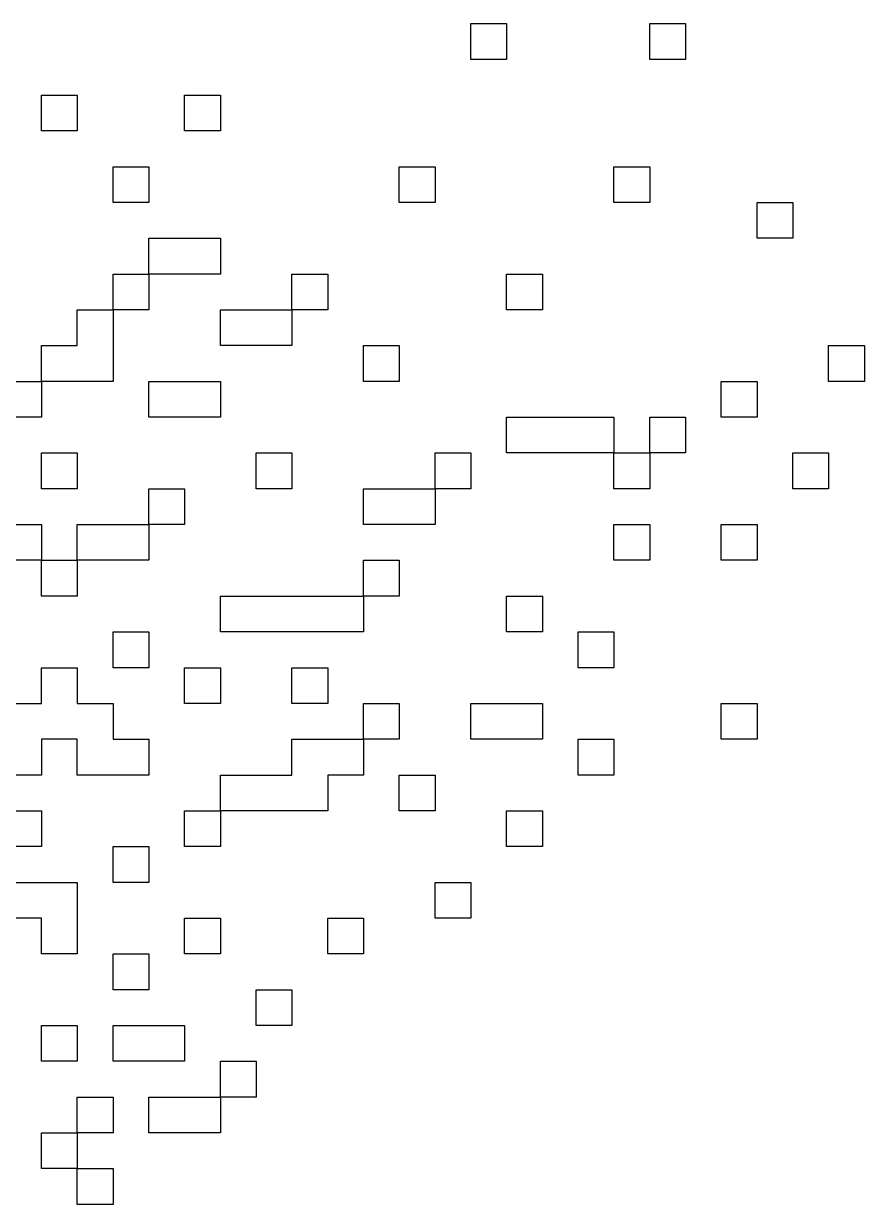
# Model space of a CAD drawing. Extents: x 1.41 to 9.86, y -5.67 to -2.11.
# Drawn here: x 3.073 to 3.504, y -5.401 to -4.796 of the extents above; entities that cross this region are included whole.
import ezdxf

# ---------------------------------------------------------------- set-up
doc = ezdxf.new("R2010")
doc.units = 0
doc.header["$MEASUREMENT"] = 0
doc.layers.add('BLACK', color=7, linetype='CONTINUOUS')

msp = doc.modelspace()

# ---------------------------------------------------------------- linework, layer by layer
at = {"layer": 'BLACK', "linetype": 'CONTINUOUS'}
for p, q in [((3.30252, -4.81389), (3.30252, -4.79556)), ((3.30252, -4.79556), (3.30252, -4.79556)), ((3.30252, -4.79556), (3.30252, -4.79556)), ((3.30252, -4.79556), (3.32085, -4.79556)), ((3.32085, -4.79556), (3.32086, -4.79556)), ((3.32086, -4.79556), (3.32086, -4.79556)), ((3.32086, -4.79556), (3.32086, -4.81389)), ((3.39419, -4.81389), (3.39419, -4.79556)), ((3.39419, -4.79556), (3.39419, -4.79556)), ((3.39419, -4.79556), (3.39419, -4.79556)), ((3.39419, -4.79556), (3.41252, -4.79556)), ((3.41252, -4.79556), (3.41252, -4.79556)), ((3.41252, -4.79556), (3.41252, -4.79556)), ((3.41252, -4.79556), (3.41252, -4.81389)), ((3.30252, -4.8139), (3.30252, -4.81389)), ((3.30252, -4.81389), (3.30252, -4.81389)), ((3.32085, -4.8139), (3.30252, -4.8139)), ((3.30252, -4.8139), (3.30252, -4.8139)), ((3.32086, -4.8139), (3.32085, -4.8139)), ((3.32086, -4.81389), (3.32086, -4.8139)), ((3.39419, -4.8139), (3.39419, -4.81389)), ((3.41252, -4.8139), (3.39419, -4.8139)), ((3.39419, -4.8139), (3.39419, -4.8139)), ((3.41252, -4.81389), (3.41252, -4.8139)), ((3.41252, -4.8139), (3.41252, -4.8139)), ((3.08252, -4.83223), (3.08252, -4.83222)), ((3.08252, -4.83222), (3.10085, -4.83223)), ((3.08252, -4.85056), (3.08252, -4.83223)), ((3.08252, -4.83223), (3.08252, -4.83223)), ((3.10085, -4.83223), (3.10086, -4.83223)), ((3.10086, -4.83223), (3.10086, -4.83223)), ((3.10086, -4.83223), (3.10086, -4.85056)), ((3.15585, -4.85056), (3.15585, -4.83223)), ((3.15585, -4.83223), (3.15585, -4.83223)), ((3.15585, -4.83223), (3.15585, -4.83223)), ((3.15585, -4.83223), (3.17419, -4.83223)), ((3.17419, -4.83223), (3.17419, -4.83223)), ((3.17419, -4.83223), (3.17419, -4.83223)), ((3.17419, -4.83223), (3.17419, -4.85056)), ((3.08252, -4.85056), (3.08252, -4.85056)), ((3.10085, -4.85056), (3.08252, -4.85056)), ((3.08252, -4.85056), (3.08252, -4.85056)), ((3.10086, -4.85056), (3.10085, -4.85056)), ((3.10086, -4.85056), (3.10086, -4.85056)), ((3.15585, -4.85056), (3.15585, -4.85056)), ((3.17419, -4.85056), (3.15585, -4.85056)), ((3.15585, -4.85056), (3.15585, -4.85056)), ((3.17419, -4.85056), (3.17419, -4.85056)), ((3.17419, -4.85056), (3.17419, -4.85056)), ((3.11919, -4.88723), (3.11919, -4.86889)), ((3.11919, -4.86889), (3.11919, -4.86889)), ((3.11919, -4.86889), (3.11919, -4.86889)), ((3.11919, -4.86889), (3.13752, -4.86889)), ((3.13752, -4.86889), (3.13752, -4.86889)), ((3.13752, -4.86889), (3.13752, -4.86889)), ((3.13752, -4.86889), (3.13752, -4.88723)), ((3.26585, -4.88723), (3.26585, -4.86889)), ((3.26585, -4.86889), (3.26585, -4.86889)), ((3.26585, -4.86889), (3.26585, -4.86889)), ((3.26585, -4.86889), (3.28419, -4.86889)), ((3.28419, -4.86889), (3.28419, -4.86889)), ((3.28419, -4.86889), (3.28419, -4.86889)), ((3.28419, -4.86889), (3.28419, -4.88723)), ((3.37585, -4.88723), (3.37585, -4.86889)), ((3.37585, -4.86889), (3.37585, -4.86889)), ((3.37585, -4.86889), (3.37585, -4.86889)), ((3.37585, -4.86889), (3.39419, -4.86889)), ((3.39419, -4.86889), (3.39419, -4.86889)), ((3.39419, -4.86889), (3.39419, -4.86889)), ((3.39419, -4.86889), (3.39419, -4.88723)), ((3.11919, -4.88723), (3.11919, -4.88723)), ((3.13752, -4.88723), (3.11919, -4.88723)), ((3.11919, -4.88723), (3.11919, -4.88723)), ((3.13752, -4.88723), (3.13752, -4.88723)), ((3.13752, -4.88723), (3.13752, -4.88723)), ((3.13752, -4.88723), (3.13752, -4.88723)), ((3.26585, -4.88723), (3.26585, -4.88723)), ((3.28419, -4.88723), (3.26585, -4.88723)), ((3.26585, -4.88723), (3.26585, -4.88723)), ((3.28419, -4.88723), (3.28419, -4.88723)), ((3.28419, -4.88723), (3.28419, -4.88723)), ((3.28419, -4.88723), (3.28419, -4.88723)), ((3.37585, -4.88723), (3.37585, -4.88723)), ((3.39419, -4.88723), (3.37585, -4.88723)), ((3.37585, -4.88723), (3.37585, -4.88723)), ((3.39419, -4.88723), (3.39419, -4.88723)), ((3.39419, -4.88723), (3.39419, -4.88723)), ((3.39419, -4.88723), (3.39419, -4.88723)), ((3.44919, -4.90556), (3.44919, -4.88723)), ((3.44919, -4.88723), (3.44919, -4.88723)), ((3.44919, -4.88723), (3.44919, -4.88723)), ((3.44919, -4.88723), (3.46752, -4.88723)), ((3.46752, -4.88723), (3.46752, -4.88723)), ((3.46752, -4.88723), (3.46752, -4.90556)), ((3.46752, -4.88723), (3.46752, -4.88723)), ((3.13752, -4.92389), (3.13752, -4.90556)), ((3.13752, -4.90556), (3.13752, -4.90556)), ((3.13752, -4.90556), (3.13752, -4.90556)), ((3.13752, -4.90556), (3.17419, -4.90556)), ((3.17419, -4.90556), (3.17419, -4.90556)), ((3.17419, -4.90556), (3.17419, -4.90556)), ((3.17419, -4.90556), (3.17419, -4.92389)), ((3.46752, -4.90556), (3.44919, -4.90556)), ((3.44919, -4.90556), (3.44919, -4.90556)), ((3.44919, -4.90556), (3.44919, -4.90556)), ((3.46752, -4.90556), (3.46752, -4.90556)), ((3.46752, -4.90556), (3.46752, -4.90556)), ((3.11919, -4.94222), (3.11919, -4.92389)), ((3.11919, -4.92389), (3.11919, -4.92389)), ((3.11919, -4.92389), (3.11919, -4.92389)), ((3.11919, -4.92389), (3.13752, -4.92389)), ((3.17419, -4.9239), (3.13752, -4.9239)), ((3.13752, -4.9239), (3.13752, -4.94223)), ((3.17419, -4.92389), (3.17419, -4.92389)), ((3.17419, -4.92389), (3.17419, -4.92389)), ((3.17419, -4.92389), (3.17419, -4.9239)), ((3.21085, -4.94222), (3.21085, -4.92389)), ((3.21085, -4.92389), (3.21085, -4.92389)), ((3.21085, -4.92389), (3.21085, -4.92389)), ((3.21085, -4.92389), (3.22919, -4.92389)), ((3.22919, -4.92389), (3.22919, -4.92389)), ((3.22919, -4.92389), (3.22919, -4.92389)), ((3.22919, -4.92389), (3.22919, -4.94223)), ((3.32085, -4.94223), (3.32085, -4.92389)), ((3.32085, -4.92389), (3.32085, -4.92389)), ((3.32085, -4.92389), (3.32085, -4.92389)), ((3.32085, -4.92389), (3.33919, -4.92389)), ((3.33919, -4.92389), (3.33919, -4.92389)), ((3.33919, -4.92389), (3.33919, -4.94223)), ((3.33919, -4.92389), (3.33919, -4.92389)), ((3.10085, -4.94223), (3.10085, -4.94222)), ((3.10085, -4.94222), (3.11919, -4.94222)), ((3.10085, -4.96056), (3.10085, -4.94223)), ((3.10085, -4.94223), (3.10085, -4.94223)), ((3.13752, -4.94223), (3.11919, -4.94223)), ((3.11919, -4.94223), (3.11919, -4.97889)), ((3.13752, -4.94223), (3.13752, -4.94223)), ((3.13752, -4.94223), (3.13752, -4.94223)), ((3.17419, -4.94223), (3.17419, -4.94222)), ((3.17419, -4.94222), (3.21085, -4.94222)), ((3.17419, -4.96056), (3.17419, -4.94223)), ((3.17419, -4.94223), (3.17419, -4.94223)), ((3.22919, -4.94223), (3.21086, -4.94223)), ((3.21086, -4.94223), (3.21086, -4.96056)), ((3.22919, -4.94223), (3.22919, -4.94223)), ((3.22919, -4.94223), (3.22919, -4.94223)), ((3.33919, -4.94223), (3.32085, -4.94223)), ((3.32085, -4.94223), (3.32085, -4.94223)), ((3.32085, -4.94223), (3.32085, -4.94223)), ((3.32085, -4.94223), (3.32085, -4.94223)), ((3.33919, -4.94223), (3.33919, -4.94223)), ((3.33919, -4.94223), (3.33919, -4.94223)), ((3.08252, -4.97889), (3.08252, -4.96056)), ((3.08252, -4.96056), (3.08252, -4.96056)), ((3.08252, -4.96056), (3.08252, -4.96056)), ((3.08252, -4.96056), (3.10085, -4.96056)), ((3.21085, -4.96056), (3.17419, -4.96056)), ((3.17419, -4.96056), (3.17419, -4.96056)), ((3.17419, -4.96056), (3.17419, -4.96056)), ((3.21086, -4.96056), (3.21085, -4.96056)), ((3.21086, -4.96056), (3.21086, -4.96056)), ((3.21086, -4.96056), (3.21086, -4.96056)), ((3.24752, -4.97889), (3.24752, -4.96056)), ((3.24752, -4.96056), (3.24752, -4.96056)), ((3.24752, -4.96056), (3.24752, -4.96056)), ((3.24752, -4.96056), (3.26585, -4.96056)), ((3.26585, -4.96056), (3.26586, -4.96056)), ((3.26586, -4.96056), (3.26586, -4.96056)), ((3.26586, -4.96056), (3.26586, -4.97889)), ((3.48585, -4.97889), (3.48585, -4.96056)), ((3.48585, -4.96056), (3.48585, -4.96056)), ((3.48585, -4.96056), (3.48585, -4.96056)), ((3.48585, -4.96056), (3.50419, -4.96056)), ((3.50419, -4.96056), (3.50419, -4.96056)), ((3.50419, -4.96056), (3.50419, -4.97889)), ((3.50419, -4.96056), (3.50419, -4.96056)), ((3.04585, -4.97889), (3.08252, -4.97889)), ((3.11919, -4.97889), (3.08252, -4.97889)), ((3.08252, -4.97889), (3.08252, -4.99723)), ((3.11919, -4.97889), (3.11919, -4.97889)), ((3.11919, -4.97889), (3.11919, -4.97889)), ((3.13752, -4.99723), (3.13752, -4.97889)), ((3.13752, -4.97889), (3.13752, -4.97889)), ((3.13752, -4.97889), (3.13752, -4.97889)), ((3.13752, -4.97889), (3.17419, -4.97889)), ((3.17419, -4.97889), (3.17419, -4.97889)), ((3.17419, -4.97889), (3.17419, -4.97889)), ((3.17419, -4.97889), (3.17419, -4.99723)), ((3.26585, -4.97889), (3.24752, -4.97889)), ((3.24752, -4.97889), (3.24752, -4.97889)), ((3.24752, -4.97889), (3.24752, -4.97889)), ((3.26586, -4.97889), (3.26585, -4.97889)), ((3.26586, -4.97889), (3.26586, -4.97889)), ((3.43085, -4.99723), (3.43085, -4.97889)), ((3.43085, -4.97889), (3.43085, -4.97889)), ((3.43085, -4.97889), (3.43085, -4.97889)), ((3.43085, -4.97889), (3.44919, -4.97889)), ((3.44919, -4.97889), (3.44919, -4.97889)), ((3.44919, -4.97889), (3.44919, -4.97889)), ((3.44919, -4.97889), (3.44919, -4.99723)), ((3.50419, -4.97889), (3.48585, -4.97889)), ((3.48585, -4.97889), (3.48585, -4.97889)), ((3.48585, -4.97889), (3.48585, -4.97889)), ((3.50419, -4.97889), (3.50419, -4.97889)), ((3.50419, -4.97889), (3.50419, -4.97889)), ((3.08252, -4.99723), (3.04585, -4.99723)), ((3.08252, -4.99723), (3.08252, -4.99723)), ((3.08252, -4.99723), (3.08252, -4.99723)), ((3.13752, -4.99723), (3.13752, -4.99723)), ((3.17419, -4.99723), (3.13752, -4.99723)), ((3.13752, -4.99723), (3.13752, -4.99723)), ((3.17419, -4.99723), (3.17419, -4.99723)), ((3.17419, -4.99723), (3.17419, -4.99723)), ((3.17419, -4.99723), (3.17419, -4.99723)), ((3.32085, -4.99723), (3.32085, -4.99722)), ((3.32085, -4.99722), (3.32085, -4.99722)), ((3.32085, -4.99722), (3.37585, -4.99722)), ((3.32085, -5.01556), (3.32085, -4.99723)), ((3.37585, -4.99722), (3.37586, -4.99722)), ((3.37586, -4.99722), (3.37586, -4.99723)), ((3.37586, -4.99723), (3.37586, -5.01556)), ((3.39419, -4.99723), (3.39419, -4.99722)), ((3.39419, -4.99722), (3.39419, -4.99722)), ((3.39419, -4.99722), (3.41252, -4.99722)), ((3.39419, -5.01556), (3.39419, -4.99723)), ((3.41252, -4.99722), (3.41252, -4.99722)), ((3.41252, -4.99722), (3.41252, -4.99723)), ((3.41252, -4.99723), (3.41252, -5.01556)), ((3.43085, -4.99723), (3.43085, -4.99723)), ((3.44919, -4.99723), (3.43085, -4.99723)), ((3.43085, -4.99723), (3.43085, -4.99723)), ((3.44919, -4.99723), (3.44919, -4.99723)), ((3.44919, -4.99723), (3.44919, -4.99723)), ((3.44919, -4.99723), (3.44919, -4.99723)), ((3.08252, -5.03389), (3.08252, -5.01556)), ((3.08252, -5.01556), (3.08252, -5.01556)), ((3.08252, -5.01556), (3.08252, -5.01556)), ((3.08252, -5.01556), (3.10085, -5.01556)), ((3.10085, -5.01556), (3.10086, -5.01556)), ((3.10086, -5.01556), (3.10086, -5.01556)), ((3.10086, -5.01556), (3.10086, -5.03389)), ((3.19252, -5.03389), (3.19252, -5.01556)), ((3.19252, -5.01556), (3.19252, -5.01556)), ((3.19252, -5.01556), (3.19252, -5.01556)), ((3.19252, -5.01556), (3.21085, -5.01556)), ((3.21085, -5.01556), (3.21086, -5.01556)), ((3.21086, -5.01556), (3.21086, -5.01556)), ((3.21086, -5.01556), (3.21086, -5.03389)), ((3.28419, -5.03389), (3.28419, -5.01556)), ((3.28419, -5.01556), (3.28419, -5.01556)), ((3.28419, -5.01556), (3.28419, -5.01556)), ((3.28419, -5.01556), (3.30252, -5.01556)), ((3.30252, -5.01556), (3.30252, -5.01556)), ((3.30252, -5.01556), (3.30252, -5.01556)), ((3.30252, -5.01556), (3.30252, -5.03389)), ((3.37585, -5.01556), (3.32085, -5.01556)), ((3.32085, -5.01556), (3.32085, -5.01556)), ((3.32085, -5.01556), (3.32085, -5.01556)), ((3.37585, -5.03389), (3.37585, -5.01556)), ((3.37586, -5.01556), (3.39419, -5.01556)), ((3.41252, -5.01556), (3.39419, -5.01556)), ((3.39419, -5.01556), (3.39419, -5.03389)), ((3.41252, -5.01556), (3.41252, -5.01556)), ((3.41252, -5.01556), (3.41252, -5.01556)), ((3.41252, -5.01556), (3.41252, -5.01556)), ((3.46752, -5.03389), (3.46752, -5.01556)), ((3.46752, -5.01556), (3.46752, -5.01556)), ((3.46752, -5.01556), (3.46752, -5.01556)), ((3.46752, -5.01556), (3.48585, -5.01556)), ((3.48585, -5.01556), (3.48586, -5.01556)), ((3.48586, -5.01556), (3.48586, -5.01556)), ((3.48586, -5.01556), (3.48586, -5.03389)), ((3.08252, -5.03389), (3.08252, -5.03389)), ((3.10085, -5.03389), (3.08252, -5.03389)), ((3.08252, -5.03389), (3.08252, -5.03389)), ((3.10086, -5.03389), (3.10085, -5.03389)), ((3.10086, -5.03389), (3.10086, -5.03389)), ((3.10086, -5.03389), (3.10086, -5.03389)), ((3.13752, -5.05222), (3.13752, -5.03389)), ((3.13752, -5.03389), (3.13752, -5.03389)), ((3.13752, -5.03389), (3.13752, -5.03389)), ((3.13752, -5.03389), (3.15585, -5.03389)), ((3.15585, -5.03389), (3.15586, -5.03389)), ((3.15586, -5.03389), (3.15586, -5.03389)), ((3.15586, -5.03389), (3.15586, -5.05223)), ((3.21085, -5.03389), (3.19252, -5.03389)), ((3.19252, -5.03389), (3.19252, -5.03389)), ((3.19252, -5.03389), (3.19252, -5.03389)), ((3.21086, -5.03389), (3.21085, -5.03389)), ((3.21086, -5.03389), (3.21086, -5.03389)), ((3.24752, -5.05223), (3.24752, -5.03389)), ((3.24752, -5.03389), (3.24752, -5.03389)), ((3.24752, -5.03389), (3.24752, -5.03389)), ((3.24752, -5.03389), (3.28419, -5.03389)), ((3.30252, -5.03389), (3.28419, -5.03389)), ((3.28419, -5.03389), (3.28419, -5.05223)), ((3.30252, -5.03389), (3.30252, -5.03389)), ((3.30252, -5.03389), (3.30252, -5.03389)), ((3.39419, -5.03389), (3.37585, -5.03389)), ((3.37585, -5.03389), (3.37585, -5.03389)), ((3.37585, -5.03389), (3.37585, -5.03389)), ((3.37585, -5.03389), (3.37585, -5.03389)), ((3.39419, -5.03389), (3.39419, -5.03389)), ((3.39419, -5.03389), (3.39419, -5.03389)), ((3.46752, -5.03389), (3.46752, -5.03389)), ((3.48585, -5.03389), (3.46752, -5.03389)), ((3.46752, -5.03389), (3.46752, -5.03389)), ((3.48586, -5.03389), (3.48585, -5.03389)), ((3.48586, -5.03389), (3.48586, -5.03389)), ((3.48586, -5.03389), (3.48586, -5.03389)), ((3.06419, -5.05222), (3.08252, -5.05222)), ((3.08252, -5.05222), (3.08252, -5.05222)), ((3.08252, -5.05222), (3.08252, -5.05223)), ((3.08252, -5.05223), (3.08252, -5.07056)), ((3.10085, -5.05223), (3.10085, -5.05222)), ((3.10085, -5.05222), (3.10085, -5.05222)), ((3.10085, -5.05222), (3.13752, -5.05222)), ((3.10085, -5.07056), (3.10085, -5.05223)), ((3.15585, -5.05223), (3.13752, -5.05223)), ((3.13752, -5.05223), (3.13752, -5.07056)), ((3.15586, -5.05223), (3.15585, -5.05223)), ((3.15586, -5.05223), (3.15586, -5.05223)), ((3.24752, -5.05223), (3.24752, -5.05223)), ((3.24752, -5.05223), (3.24752, -5.05223)), ((3.28419, -5.05223), (3.24752, -5.05223)), ((3.24752, -5.05223), (3.24752, -5.05223)), ((3.28419, -5.05223), (3.28419, -5.05223)), ((3.28419, -5.05223), (3.28419, -5.05223)), ((3.28419, -5.05223), (3.28419, -5.05223)), ((3.37585, -5.05223), (3.37585, -5.05222)), ((3.37585, -5.05222), (3.37585, -5.05222)), ((3.37585, -5.05222), (3.39419, -5.05222)), ((3.37585, -5.07056), (3.37585, -5.05223)), ((3.39419, -5.05222), (3.39419, -5.05222)), ((3.39419, -5.05222), (3.39419, -5.05223)), ((3.39419, -5.05223), (3.39419, -5.07056)), ((3.43085, -5.05222), (3.43085, -5.05222)), ((3.43085, -5.05222), (3.44919, -5.05222)), ((3.43085, -5.05223), (3.43085, -5.05222)), ((3.43085, -5.07056), (3.43085, -5.05223)), ((3.44919, -5.05222), (3.44919, -5.05222)), ((3.44919, -5.05222), (3.44919, -5.05223)), ((3.44919, -5.05223), (3.44919, -5.07056)), ((3.08252, -5.07056), (3.06419, -5.07056)), ((3.08252, -5.08889), (3.08252, -5.07056)), ((3.08252, -5.07056), (3.10085, -5.07056)), ((3.13752, -5.07056), (3.10086, -5.07056)), ((3.10086, -5.07056), (3.10086, -5.08889)), ((3.13752, -5.07056), (3.13752, -5.07056)), ((3.13752, -5.07056), (3.13752, -5.07056)), ((3.13752, -5.07056), (3.13752, -5.07056)), ((3.24752, -5.08889), (3.24752, -5.07056)), ((3.24752, -5.07056), (3.24752, -5.07056)), ((3.24752, -5.07056), (3.24752, -5.07056)), ((3.24752, -5.07056), (3.26585, -5.07056)), ((3.26585, -5.07056), (3.26586, -5.07056)), ((3.26586, -5.07056), (3.26586, -5.07056)), ((3.26586, -5.07056), (3.26586, -5.08889)), ((3.37585, -5.07056), (3.37585, -5.07056)), ((3.37585, -5.07056), (3.37585, -5.07056)), ((3.39419, -5.07056), (3.37585, -5.07056)), ((3.37585, -5.07056), (3.37585, -5.07056)), ((3.39419, -5.07056), (3.39419, -5.07056)), ((3.39419, -5.07056), (3.39419, -5.07056)), ((3.39419, -5.07056), (3.39419, -5.07056)), ((3.44919, -5.07056), (3.43085, -5.07056)), ((3.43085, -5.07056), (3.43085, -5.07056)), ((3.43085, -5.07056), (3.43085, -5.07056)), ((3.44919, -5.07056), (3.44919, -5.07056)), ((3.44919, -5.07056), (3.44919, -5.07056)), ((3.10085, -5.08889), (3.08252, -5.08889)), ((3.08252, -5.08889), (3.08252, -5.08889)), ((3.08252, -5.08889), (3.08252, -5.08889)), ((3.08252, -5.08889), (3.08252, -5.08889)), ((3.10086, -5.08889), (3.10085, -5.08889)), ((3.10086, -5.08889), (3.10086, -5.08889)), ((3.10086, -5.08889), (3.10086, -5.08889)), ((3.17419, -5.10722), (3.17419, -5.08889)), ((3.17419, -5.08889), (3.17419, -5.08889)), ((3.17419, -5.08889), (3.17419, -5.08889)), ((3.17419, -5.08889), (3.24752, -5.08889)), ((3.26585, -5.08889), (3.24752, -5.08889)), ((3.24752, -5.08889), (3.24752, -5.10722)), ((3.26586, -5.08889), (3.26585, -5.08889)), ((3.26586, -5.08889), (3.26586, -5.08889)), ((3.32085, -5.10722), (3.32085, -5.08889)), ((3.32085, -5.08889), (3.32085, -5.08889)), ((3.32085, -5.08889), (3.32085, -5.08889)), ((3.32085, -5.08889), (3.33919, -5.08889)), ((3.33919, -5.08889), (3.33919, -5.08889)), ((3.33919, -5.08889), (3.33919, -5.08889)), ((3.33919, -5.08889), (3.33919, -5.10722)), ((3.11919, -5.12556), (3.11919, -5.10722)), ((3.11919, -5.10722), (3.11919, -5.10722)), ((3.11919, -5.10722), (3.11919, -5.10722)), ((3.11919, -5.10722), (3.13752, -5.10722)), ((3.13752, -5.10722), (3.13752, -5.10722)), ((3.13752, -5.10722), (3.13752, -5.10722)), ((3.13752, -5.10722), (3.13752, -5.12556)), ((3.17419, -5.10723), (3.17419, -5.10722)), ((3.24752, -5.10723), (3.17419, -5.10723)), ((3.17419, -5.10723), (3.17419, -5.10723)), ((3.24752, -5.10722), (3.24752, -5.10723)), ((3.24752, -5.10723), (3.24752, -5.10723)), ((3.32085, -5.10723), (3.32085, -5.10722)), ((3.33919, -5.10723), (3.32085, -5.10723)), ((3.32085, -5.10723), (3.32085, -5.10723)), ((3.33919, -5.10722), (3.33919, -5.10722)), ((3.33919, -5.10722), (3.33919, -5.10723)), ((3.33919, -5.10723), (3.33919, -5.10723)), ((3.35752, -5.12556), (3.35752, -5.10722)), ((3.35752, -5.10722), (3.35752, -5.10722)), ((3.35752, -5.10722), (3.35752, -5.10722)), ((3.35752, -5.10722), (3.37585, -5.10722)), ((3.37585, -5.10722), (3.37586, -5.10722)), ((3.37586, -5.10722), (3.37586, -5.10722)), ((3.37586, -5.10722), (3.37586, -5.12556)), ((3.08252, -5.14389), (3.08252, -5.12556)), ((3.08252, -5.12556), (3.08252, -5.12556)), ((3.08252, -5.12556), (3.08252, -5.12556)), ((3.08252, -5.12556), (3.10085, -5.12556)), ((3.10085, -5.12556), (3.10086, -5.12556)), ((3.10086, -5.12556), (3.10086, -5.12556)), ((3.10086, -5.12556), (3.10086, -5.14389)), ((3.11919, -5.12556), (3.11919, -5.12556)), ((3.13752, -5.12556), (3.11919, -5.12556)), ((3.11919, -5.12556), (3.11919, -5.12556)), ((3.13752, -5.12556), (3.13752, -5.12556)), ((3.13752, -5.12556), (3.13752, -5.12556)), ((3.13752, -5.12556), (3.13752, -5.12556)), ((3.15585, -5.12556), (3.15585, -5.12556)), ((3.15585, -5.12556), (3.17419, -5.12556)), ((3.15585, -5.14389), (3.15585, -5.12556)), ((3.15585, -5.12556), (3.15585, -5.12556)), ((3.17419, -5.12556), (3.17419, -5.12556)), ((3.17419, -5.12556), (3.17419, -5.12556)), ((3.17419, -5.12556), (3.17419, -5.14389)), ((3.21085, -5.14389), (3.21085, -5.12556)), ((3.21085, -5.12556), (3.21085, -5.12556)), ((3.21085, -5.12556), (3.21085, -5.12556)), ((3.21085, -5.12556), (3.22919, -5.12556)), ((3.22919, -5.12556), (3.22919, -5.12556)), ((3.22919, -5.12556), (3.22919, -5.12556)), ((3.22919, -5.12556), (3.22919, -5.14389)), ((3.35752, -5.12556), (3.35752, -5.12556)), ((3.37585, -5.12556), (3.35752, -5.12556)), ((3.35752, -5.12556), (3.35752, -5.12556)), ((3.37586, -5.12556), (3.37585, -5.12556)), ((3.37586, -5.12556), (3.37586, -5.12556)), ((3.37586, -5.12556), (3.37586, -5.12556)), ((3.06419, -5.14389), (3.08252, -5.14389)), ((3.10086, -5.14389), (3.11919, -5.14389)), ((3.11919, -5.14389), (3.11919, -5.16222)), ((3.11919, -5.14389), (3.11919, -5.14389)), ((3.11919, -5.14389), (3.11919, -5.14389)), ((3.17419, -5.14389), (3.15585, -5.14389)), ((3.15585, -5.14389), (3.15585, -5.14389)), ((3.15585, -5.14389), (3.15585, -5.14389)), ((3.17419, -5.14389), (3.17419, -5.14389)), ((3.17419, -5.14389), (3.17419, -5.14389)), ((3.22919, -5.14389), (3.21085, -5.14389)), ((3.21085, -5.14389), (3.21085, -5.14389)), ((3.21085, -5.14389), (3.21085, -5.14389)), ((3.22919, -5.14389), (3.22919, -5.14389)), ((3.22919, -5.14389), (3.22919, -5.14389)), ((3.24752, -5.16222), (3.24752, -5.14389)), ((3.24752, -5.14389), (3.24752, -5.14389)), ((3.24752, -5.14389), (3.24752, -5.14389)), ((3.24752, -5.14389), (3.26585, -5.14389)), ((3.26585, -5.14389), (3.26586, -5.14389)), ((3.26586, -5.14389), (3.26586, -5.14389)), ((3.26586, -5.14389), (3.26586, -5.16222)), ((3.30252, -5.16222), (3.30252, -5.14389)), ((3.30252, -5.14389), (3.30252, -5.14389)), ((3.30252, -5.14389), (3.30252, -5.14389)), ((3.30252, -5.14389), (3.33919, -5.14389)), ((3.33919, -5.14389), (3.33919, -5.14389)), ((3.33919, -5.14389), (3.33919, -5.14389)), ((3.33919, -5.14389), (3.33919, -5.16222)), ((3.43085, -5.16222), (3.43085, -5.14389)), ((3.43085, -5.14389), (3.43085, -5.14389)), ((3.43085, -5.14389), (3.43085, -5.14389)), ((3.43085, -5.14389), (3.44919, -5.14389)), ((3.44919, -5.14389), (3.44919, -5.14389)), ((3.44919, -5.14389), (3.44919, -5.14389)), ((3.44919, -5.14389), (3.44919, -5.16222)), ((3.10085, -5.16223), (3.08252, -5.16223)), ((3.08252, -5.16223), (3.08252, -5.18056)), ((3.10085, -5.18056), (3.10085, -5.16223)), ((3.11919, -5.16222), (3.13752, -5.16222)), ((3.13752, -5.16222), (3.13752, -5.16222)), ((3.13752, -5.16222), (3.13752, -5.16222)), ((3.13752, -5.16222), (3.13752, -5.18056)), ((3.21085, -5.18056), (3.21085, -5.16222)), ((3.21085, -5.16222), (3.21085, -5.16222)), ((3.21085, -5.16222), (3.21085, -5.16222)), ((3.21085, -5.16222), (3.24752, -5.16222)), ((3.26585, -5.16223), (3.24752, -5.16223)), ((3.24752, -5.16223), (3.24752, -5.18056)), ((3.26586, -5.16223), (3.26585, -5.16223)), ((3.26586, -5.16222), (3.26586, -5.16222)), ((3.26586, -5.16222), (3.26586, -5.16223)), ((3.30252, -5.16223), (3.30252, -5.16222)), ((3.30252, -5.16222), (3.30252, -5.16222)), ((3.33919, -5.16223), (3.30252, -5.16223)), ((3.30252, -5.16223), (3.30252, -5.16223)), ((3.33919, -5.16222), (3.33919, -5.16222)), ((3.33919, -5.16222), (3.33919, -5.16223)), ((3.33919, -5.16223), (3.33919, -5.16223)), ((3.35752, -5.18056), (3.35752, -5.16222)), ((3.35752, -5.16222), (3.35752, -5.16222)), ((3.35752, -5.16222), (3.35752, -5.16222)), ((3.35752, -5.16222), (3.37585, -5.16222)), ((3.37585, -5.16222), (3.37586, -5.16222)), ((3.37586, -5.16222), (3.37586, -5.16222)), ((3.37586, -5.16222), (3.37586, -5.18056)), ((3.43085, -5.16223), (3.43085, -5.16222)), ((3.43085, -5.16222), (3.43085, -5.16222)), ((3.44919, -5.16223), (3.43085, -5.16223)), ((3.43085, -5.16223), (3.43085, -5.16223)), ((3.44919, -5.16222), (3.44919, -5.16222)), ((3.44919, -5.16222), (3.44919, -5.16223)), ((3.44919, -5.16223), (3.44919, -5.16223)), ((3.08252, -5.18056), (3.06419, -5.18056)), ((3.08252, -5.18056), (3.08252, -5.18056)), ((3.08252, -5.18056), (3.08252, -5.18056)), ((3.13752, -5.18056), (3.10085, -5.18056)), ((3.10085, -5.18056), (3.10085, -5.18056)), ((3.10085, -5.18056), (3.10085, -5.18056)), ((3.13752, -5.18056), (3.13752, -5.18056)), ((3.13752, -5.18056), (3.13752, -5.18056)), ((3.17419, -5.19889), (3.17419, -5.18056)), ((3.17419, -5.18056), (3.17419, -5.18056)), ((3.17419, -5.18056), (3.17419, -5.18056)), ((3.17419, -5.18056), (3.21085, -5.18056)), ((3.24752, -5.18056), (3.22919, -5.18056)), ((3.22919, -5.18056), (3.22919, -5.19889)), ((3.24752, -5.18056), (3.24752, -5.18056)), ((3.24752, -5.18056), (3.24752, -5.18056)), ((3.24752, -5.18056), (3.24752, -5.18056)), ((3.26585, -5.19889), (3.26585, -5.18056)), ((3.26585, -5.18056), (3.26585, -5.18056)), ((3.26585, -5.18056), (3.26585, -5.18056)), ((3.26585, -5.18056), (3.28419, -5.18056)), ((3.28419, -5.18056), (3.28419, -5.18056)), ((3.28419, -5.18056), (3.28419, -5.18056)), ((3.28419, -5.18056), (3.28419, -5.19889)), ((3.35752, -5.18056), (3.35752, -5.18056)), ((3.37585, -5.18056), (3.35752, -5.18056)), ((3.35752, -5.18056), (3.35752, -5.18056)), ((3.37586, -5.18056), (3.37585, -5.18056)), ((3.37586, -5.18056), (3.37586, -5.18056)), ((3.37586, -5.18056), (3.37586, -5.18056)), ((3.06419, -5.19889), (3.08252, -5.19889)), ((3.08252, -5.19889), (3.08252, -5.19889)), ((3.08252, -5.19889), (3.08252, -5.19889)), ((3.08252, -5.19889), (3.08252, -5.21722)), ((3.15585, -5.21722), (3.15585, -5.19889)), ((3.15585, -5.19889), (3.15585, -5.19889)), ((3.15585, -5.19889), (3.15585, -5.19889)), ((3.15585, -5.19889), (3.17419, -5.19889)), ((3.22919, -5.19889), (3.17419, -5.19889)), ((3.17419, -5.19889), (3.17419, -5.21722)), ((3.22919, -5.19889), (3.22919, -5.19889)), ((3.22919, -5.19889), (3.22919, -5.19889)), ((3.22919, -5.19889), (3.22919, -5.19889)), ((3.26585, -5.19889), (3.26585, -5.19889)), ((3.28419, -5.19889), (3.26585, -5.19889)), ((3.26585, -5.19889), (3.26585, -5.19889)), ((3.28419, -5.19889), (3.28419, -5.19889)), ((3.28419, -5.19889), (3.28419, -5.19889)), ((3.28419, -5.19889), (3.28419, -5.19889)), ((3.32085, -5.21722), (3.32085, -5.19889)), ((3.32085, -5.19889), (3.32085, -5.19889)), ((3.32085, -5.19889), (3.32085, -5.19889)), ((3.32085, -5.19889), (3.33919, -5.19889)), ((3.33919, -5.19889), (3.33919, -5.19889)), ((3.33919, -5.19889), (3.33919, -5.19889)), ((3.33919, -5.19889), (3.33919, -5.21722)), ((3.08252, -5.21723), (3.06419, -5.21723)), ((3.08252, -5.21722), (3.08252, -5.21723)), ((3.08252, -5.21723), (3.08252, -5.21723)), ((3.11919, -5.23556), (3.11919, -5.21722)), ((3.11919, -5.21722), (3.11919, -5.21722)), ((3.11919, -5.21722), (3.11919, -5.21722)), ((3.11919, -5.21722), (3.13752, -5.21722)), ((3.13752, -5.21722), (3.13752, -5.21722)), ((3.13752, -5.21722), (3.13752, -5.21722)), ((3.13752, -5.21722), (3.13752, -5.23556)), ((3.15585, -5.21723), (3.15585, -5.21722)), ((3.17419, -5.21723), (3.15585, -5.21723)), ((3.15585, -5.21723), (3.15585, -5.21723)), ((3.17419, -5.21722), (3.17419, -5.21723)), ((3.17419, -5.21723), (3.17419, -5.21723)), ((3.32085, -5.21723), (3.32085, -5.21722)), ((3.33919, -5.21723), (3.32085, -5.21723)), ((3.32085, -5.21723), (3.32085, -5.21723)), ((3.33919, -5.21722), (3.33919, -5.21723)), ((3.33919, -5.21723), (3.33919, -5.21723)), ((3.04585, -5.23556), (3.10085, -5.23556)), ((3.10085, -5.23556), (3.10086, -5.23556)), ((3.10086, -5.23556), (3.10086, -5.23556)), ((3.10086, -5.23556), (3.10086, -5.27222)), ((3.13752, -5.23556), (3.11919, -5.23556)), ((3.11919, -5.23556), (3.11919, -5.23556)), ((3.11919, -5.23556), (3.11919, -5.23556)), ((3.11919, -5.23556), (3.11919, -5.23556)), ((3.13752, -5.23556), (3.13752, -5.23556)), ((3.13752, -5.23556), (3.13752, -5.23556)), ((3.28419, -5.25389), (3.28419, -5.23556)), ((3.28419, -5.23556), (3.28419, -5.23556)), ((3.28419, -5.23556), (3.28419, -5.23556)), ((3.28419, -5.23556), (3.30252, -5.23556)), ((3.30252, -5.23556), (3.30252, -5.23556)), ((3.30252, -5.23556), (3.30252, -5.23556)), ((3.30252, -5.23556), (3.30252, -5.25389)), ((3.08252, -5.25389), (3.04585, -5.25389)), ((3.08252, -5.27222), (3.08252, -5.25389)), ((3.15585, -5.27222), (3.15585, -5.25389)), ((3.15585, -5.25389), (3.15585, -5.25389)), ((3.15585, -5.25389), (3.15585, -5.25389)), ((3.15585, -5.25389), (3.17419, -5.25389)), ((3.17419, -5.25389), (3.17419, -5.25389)), ((3.17419, -5.25389), (3.17419, -5.25389)), ((3.17419, -5.25389), (3.17419, -5.27222)), ((3.22919, -5.27222), (3.22919, -5.25389)), ((3.22919, -5.25389), (3.22919, -5.25389)), ((3.22919, -5.25389), (3.22919, -5.25389)), ((3.22919, -5.25389), (3.24752, -5.25389)), ((3.24752, -5.25389), (3.24752, -5.25389)), ((3.24752, -5.25389), (3.24752, -5.25389)), ((3.24752, -5.25389), (3.24752, -5.27222)), ((3.30252, -5.25389), (3.28419, -5.25389)), ((3.28419, -5.25389), (3.28419, -5.25389)), ((3.28419, -5.25389), (3.28419, -5.25389)), ((3.30252, -5.25389), (3.30252, -5.25389)), ((3.30252, -5.25389), (3.30252, -5.25389)), ((3.08252, -5.27223), (3.08252, -5.27222)), ((3.10085, -5.27223), (3.08252, -5.27223)), ((3.08252, -5.27223), (3.08252, -5.27223)), ((3.10086, -5.27223), (3.10085, -5.27223)), ((3.10086, -5.27222), (3.10086, -5.27223)), ((3.11919, -5.29056), (3.11919, -5.27222)), ((3.11919, -5.27222), (3.11919, -5.27222)), ((3.11919, -5.27222), (3.11919, -5.27222)), ((3.11919, -5.27222), (3.13752, -5.27222)), ((3.13752, -5.27222), (3.13752, -5.27222)), ((3.13752, -5.27222), (3.13752, -5.29056)), ((3.13752, -5.27222), (3.13752, -5.27222)), ((3.15585, -5.27223), (3.15585, -5.27222)), ((3.15585, -5.27222), (3.15585, -5.27222)), ((3.17419, -5.27223), (3.15585, -5.27223)), ((3.15585, -5.27223), (3.15585, -5.27223)), ((3.17419, -5.27222), (3.17419, -5.27222)), ((3.17419, -5.27222), (3.17419, -5.27223)), ((3.17419, -5.27223), (3.17419, -5.27223)), ((3.22919, -5.27223), (3.22919, -5.27222)), ((3.22919, -5.27222), (3.22919, -5.27222)), ((3.24752, -5.27223), (3.22919, -5.27223)), ((3.22919, -5.27223), (3.22919, -5.27223)), ((3.24752, -5.27222), (3.24752, -5.27223)), ((3.24752, -5.27223), (3.24752, -5.27223)), ((3.13752, -5.29056), (3.11919, -5.29056)), ((3.11919, -5.29056), (3.11919, -5.29056)), ((3.11919, -5.29056), (3.11919, -5.29056)), ((3.13752, -5.29056), (3.13752, -5.29056)), ((3.13752, -5.29056), (3.13752, -5.29056)), ((3.19252, -5.29056), (3.19252, -5.29056)), ((3.19252, -5.29056), (3.21085, -5.29056)), ((3.19252, -5.30889), (3.19252, -5.29056)), ((3.19252, -5.29056), (3.19252, -5.29056)), ((3.21085, -5.29056), (3.21086, -5.29056)), ((3.21086, -5.29056), (3.21086, -5.29056)), ((3.21086, -5.29056), (3.21086, -5.30889)), ((3.08252, -5.32722), (3.08252, -5.30889)), ((3.08252, -5.30889), (3.08252, -5.30889)), ((3.08252, -5.30889), (3.08252, -5.30889)), ((3.08252, -5.30889), (3.10085, -5.30889)), ((3.10085, -5.30889), (3.10086, -5.30889)), ((3.10086, -5.30889), (3.10086, -5.30889)), ((3.10086, -5.30889), (3.10086, -5.32722)), ((3.11919, -5.32722), (3.11919, -5.30889)), ((3.11919, -5.30889), (3.11919, -5.30889)), ((3.11919, -5.30889), (3.11919, -5.30889)), ((3.11919, -5.30889), (3.15585, -5.30889)), ((3.15585, -5.30889), (3.15586, -5.30889)), ((3.15586, -5.30889), (3.15586, -5.30889)), ((3.15586, -5.30889), (3.15586, -5.32722)), ((3.21085, -5.30889), (3.19252, -5.30889)), ((3.19252, -5.30889), (3.19252, -5.30889)), ((3.19252, -5.30889), (3.19252, -5.30889)), ((3.21086, -5.30889), (3.21085, -5.30889)), ((3.21086, -5.30889), (3.21086, -5.30889)), ((3.08252, -5.32722), (3.08252, -5.32722)), ((3.08252, -5.32722), (3.08252, -5.32722)), ((3.08252, -5.32723), (3.08252, -5.32722)), ((3.10085, -5.32723), (3.08252, -5.32723)), ((3.10086, -5.32722), (3.10085, -5.32723)), ((3.10086, -5.32722), (3.10086, -5.32722)), ((3.10086, -5.32722), (3.10086, -5.32722)), ((3.11919, -5.32723), (3.11919, -5.32722)), ((3.11919, -5.32722), (3.11919, -5.32722)), ((3.11919, -5.32722), (3.11919, -5.32722)), ((3.15585, -5.32723), (3.11919, -5.32723)), ((3.15586, -5.32722), (3.15585, -5.32723)), ((3.15586, -5.32722), (3.15586, -5.32722)), ((3.17419, -5.34555), (3.17419, -5.32722)), ((3.17419, -5.32722), (3.17419, -5.32722)), ((3.17419, -5.32722), (3.17419, -5.32722)), ((3.17419, -5.32722), (3.19252, -5.32722)), ((3.19252, -5.32722), (3.19252, -5.32722)), ((3.19252, -5.32722), (3.19252, -5.34556)), ((3.19252, -5.32722), (3.19252, -5.32722)), ((3.10085, -5.34556), (3.10085, -5.34555)), ((3.10085, -5.34555), (3.11919, -5.34555)), ((3.10085, -5.36389), (3.10085, -5.34556)), ((3.10085, -5.34556), (3.10085, -5.34556)), ((3.11919, -5.34555), (3.11919, -5.34556)), ((3.11919, -5.34556), (3.11919, -5.34556)), ((3.11919, -5.34556), (3.11919, -5.36389)), ((3.13752, -5.34556), (3.13752, -5.34555)), ((3.13752, -5.34555), (3.17419, -5.34555)), ((3.13752, -5.36389), (3.13752, -5.34556)), ((3.13752, -5.34556), (3.13752, -5.34556)), ((3.19252, -5.34556), (3.17419, -5.34556)), ((3.17419, -5.34556), (3.17419, -5.36389)), ((3.19252, -5.34556), (3.19252, -5.34556)), ((3.19252, -5.34556), (3.19252, -5.34556)), ((3.08252, -5.38222), (3.08252, -5.36389)), ((3.08252, -5.36389), (3.08252, -5.36389)), ((3.08252, -5.36389), (3.08252, -5.36389)), ((3.08252, -5.36389), (3.10085, -5.36389)), ((3.11919, -5.36389), (3.10086, -5.36389)), ((3.10086, -5.36389), (3.10086, -5.38222)), ((3.11919, -5.36389), (3.11919, -5.36389)), ((3.11919, -5.36389), (3.11919, -5.36389)), ((3.17419, -5.36389), (3.13752, -5.36389)), ((3.13752, -5.36389), (3.13752, -5.36389)), ((3.13752, -5.36389), (3.13752, -5.36389)), ((3.17419, -5.36389), (3.17419, -5.36389)), ((3.17419, -5.36389), (3.17419, -5.36389)), ((3.08252, -5.38223), (3.08252, -5.38222)), ((3.08252, -5.38222), (3.08252, -5.38222)), ((3.08252, -5.38222), (3.08252, -5.38222)), ((3.10085, -5.38223), (3.08252, -5.38223)), ((3.10085, -5.40056), (3.10085, -5.38223)), ((3.10086, -5.38222), (3.11919, -5.38222)), ((3.11919, -5.38222), (3.11919, -5.38222)), ((3.11919, -5.38222), (3.11919, -5.38222)), ((3.11919, -5.38222), (3.11919, -5.40056)), ((3.11919, -5.40056), (3.10085, -5.40056)), ((3.10085, -5.40056), (3.10085, -5.40056)), ((3.10085, -5.40056), (3.10085, -5.40056)), ((3.10085, -5.40056), (3.10085, -5.40056)), ((3.11919, -5.40056), (3.11919, -5.40056)), ((3.11919, -5.40056), (3.11919, -5.40056))]:
    msp.add_line(p, q, dxfattribs=at)

doc.saveas('drawing.dxf')
